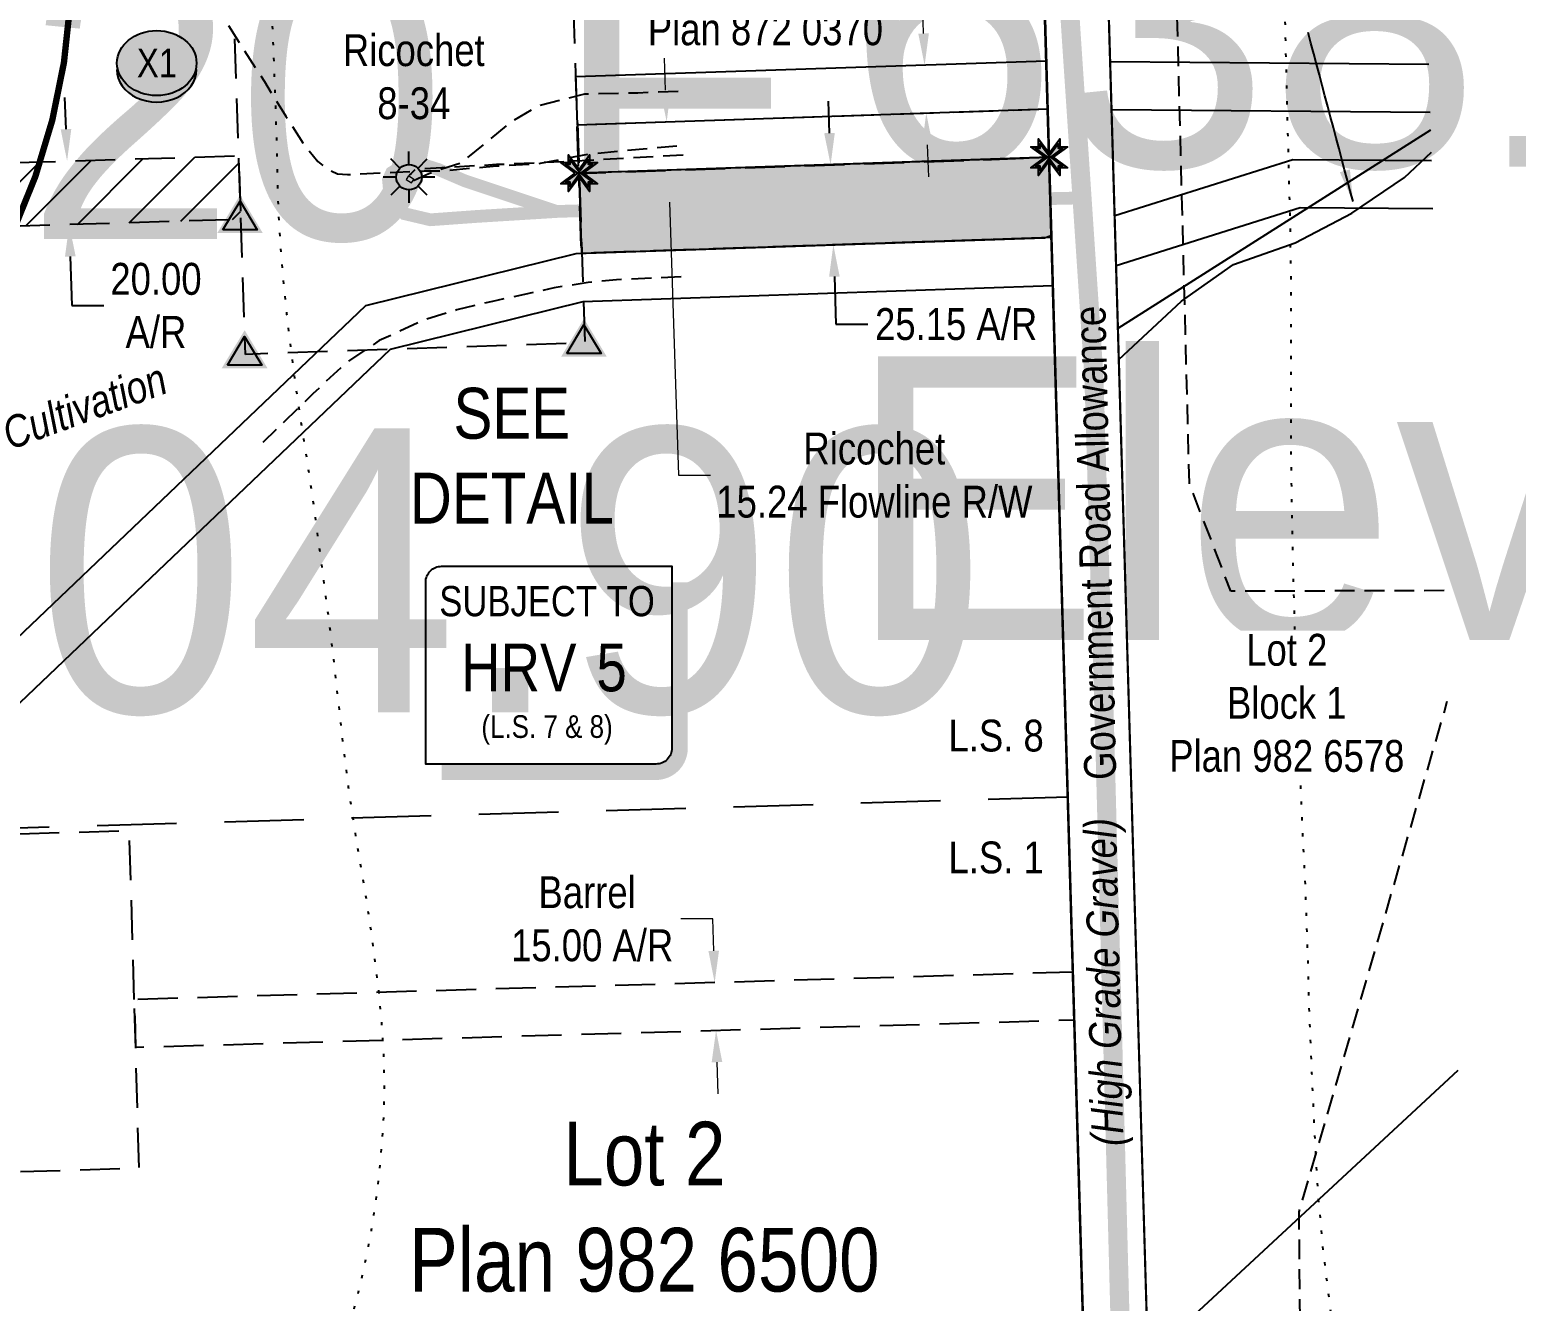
# Model space of a CAD drawing. Extents: x 628514 to 641832, y 5899000 to 5905480.
# Drawn here: x 637836 to 638302.9, y 5904010.8 to 5904410.2 of the extents above; entities that cross this region are included whole.
import ezdxf
from ezdxf.enums import TextEntityAlignment as Align

# ---------------------------------------------------------------- set-up
doc = ezdxf.new("R2018")
doc.units = 0
doc.header["$LTSCALE"] = 5
doc.header["$PDSIZE"] = 0.5
for name, pattern in [('foc-ACCESSROAD', [3.75, 2.5, -1.25]), ('foc-BUFFER', [16.75, 15, -1.75]), ('foc-DOT', [1, 0.2, -0.8]), ('foc-FLOWLINE', [3.75, 2.5, -1.25]), ('foc-LSD', [8, 5, -3]), ('UG_PIPE', [1.875, 1.25, -0.625])]:
    doc.linetypes.add(name, pattern=pattern)
doc.layers.get('Defpoints').update_dxf_attribs({"color": 9})
for name, color, linetype in [('ABADATA-DRILL', 8, 'foc-DOT'), ('AS-PIPE-UG', 44, 'UG_PIPE'), ('AS-POWER', 104, 'foc-POWER'), ('AS-ROADS', 254, 'Continuous'), ('AS-TELEPHONE', 224, 'foc-TEL'), ('AUX-BUFFER', 7, 'foc-BUFFER'), ('C-AR', 13, 'foc-ACCESSROAD'), ('C-SYMBOL', 7, 'Continuous'), ('CG-NOTES', 7, 'Continuous'), ('CTW', 7, 'Continuous'), ('DETAIL-T', 7, 'Continuous'), ('F-AR', 190, 'foc-ACCESSROAD'), ('F-FLOWLINE', 190, 'foc-FLOWLINE'), ('F-RW', 190, 'Continuous'), ('F-WS', 190, 'foc-ACCESSROAD'), ('F-WS-S', 190, 'Continuous'), ('L-DETAIL-T', 3, 'Continuous'), ('L-MON', 1, 'Continuous'), ('L-ROAD-T', 7, 'Continuous'), ('L-SEC', 7, 'Continuous'), ('L-SECLBL', 7, 'Continuous'), ('L-SECTION-LSD', 7, 'foc-LSD'), ('L-TITLEDB', 4, 'Continuous'), ('L-TITLEDB-T', 4, 'Continuous'), ('P-CROSSINGS', 250, 'Continuous'), ('P-LTO', 14, 'Continuous'), ('P-PROPOSED', 10, 'Continuous'), ('P-PROPOSED-EXISTING-H', 59, 'Continuous'), ('P-PROPOSED-H', 21, 'Continuous'), ('P-TXT', 4, 'Continuous'), ('T-CREEK', 160, 'Continuous')]:
    doc.layers.add(name, color=color, linetype=linetype)
for name, color, linetype, lineweight in [('AS-GENERAL', 48, 'Continuous', 18), ('F-AR-T', 190, 'Continuous', 9), ('F-FLOWLINE-T', 190, 'Continuous', 9), ('F-RW-T', 190, 'Continuous', 9), ('F-WS-T', 190, 'Continuous', 9), ('T-TEXT', 48, 'Continuous', 18)]:
    doc.layers.add(name, color=color, linetype=linetype, lineweight=lineweight)
doc.styles.add('100L', font='ARIALN.TTF', dxfattribs={"height": 11})
doc.styles.add('175L', font='ARIALN.TTF', dxfattribs={"height": 20})
doc.styles.add('80CG', font='ARIALN.TTF', dxfattribs={"height": 10})
doc.styles.add('80L', font='ARIALN.TTF', dxfattribs={"height": 10})
doc.styles.add('80LS', font='ARIALNI.TTF', dxfattribs={"height": 10})
doc.styles.add('Crossing', font='ARIALN.TTF', dxfattribs={"height": 10})
doc.styles.add('foc-LtypeFont', font='ARIALN.TTF', dxfattribs={"height": 7.35})
doc.styles.add('HRV', font='ARIALN.TTF', dxfattribs={"height": 3})
doc.styles.get("Standard").update_dxf_attribs({"font": 'ARIALN.TTF'})
doc.linetypes.add('foc-POWER', pattern='A,6,-1,["P",foc-LtypeFont,S=0.2,R=0,X=-0.625,Y=-0.75],-1.24,4', length=12.24)
doc.linetypes.add('foc-POWER-NOLINE', pattern='A,0,-4,["P",foc-LtypeFont,S=0.2,R=0,X=-0.625,Y=-0.75],-8.24', length=12.24)
doc.linetypes.add('foc-TEL', pattern='A,2,-1,["T",foc-LtypeFont,S=0.2,R=0,X=-0.425,Y=-0.75],-1.24,8', length=12.24)
doc.linetypes.add('foc-TEL-NOLINE', pattern='A,0,-2,["T",foc-LtypeFont,S=0.2,R=0,X=-0.425,Y=-0.75],-10.24', length=12.24)
doc.dimstyles.new('Compass 5 000', dxfattribs={"dimscale": 5, "dimtxt": 9, "dimasz": 2, "dimexe": 0.2, "dimexo": 0.0625, "dimgap": 0.5, "dimtad": 0, "dimtih": 1, "dimtoh": 1, "dimzin": 0, "dimdsep": 46, "dimtxsty": '80CG', "dimcen": 0.1, "dimse1": 1, "dimse2": 1, "dimclrd": 256, "dimclrt": 256, "dimaunit": 1, "dimadec": 4, "dimazin": 0, "dimtfac": 0.06, "dimtofl": 0, "dimtmove": 0, "dimatfit": 1, "dimfxl": 0.2, "dimtolj": 1, "dimtzin": 0, "dimlwd": -1, "dimarcsym": 0})

# ---------------------------------------------------------------- blocks, each defined once
blk = doc.blocks.new('TRIA')
blk.add_hatch(color=255).paths.add_polyline_path([(-0.041, 1.521), (-1.475, -0.867), (1.392, -0.867)])
blk = doc.blocks.new('TRIAA')
blk.add_blockref('TRIA', (0, 0))
blk = doc.blocks.new('TRIB')
at = {"color": 1}
blk.add_lwpolyline([(-1.121, -0.667), (-0.041, 1.133), (1.039, -0.667)], close=True, dxfattribs=at)
blk = doc.blocks.new('TRIBB')
blk.add_blockref('TRIB', (0, 0))
blk = doc.blocks.new('TRICC')
for name in ['TRIAA', 'TRIBB']:
    blk.add_blockref(name, (0, 0))
blk = doc.blocks.new('plspike')
blk.add_blockref('TRICC', (0, 0))
blk = doc.blocks.new('*D41')
at = {"layer": 'Defpoints', "color": 0, "transparency": 16777216}
for p in [(637835.76, 5904222.66), (637846.27, 5904211.63), (637727.55, 5904098.38)]:
    blk.add_point(p, dxfattribs=at)
at = {"layer": 'F-RW-T', "transparency": 16777216}
for p, q in [((637703.23, 5904123.88), (637693.23, 5904123.88)), ((637710.14, 5904116.65), (637703.23, 5904123.88)), ((637734.46, 5904091.15), (637741.36, 5904083.91))]:
    blk.add_line(p, q, dxfattribs=at)
for points in [[(637711.34, 5904117.8), (637708.93, 5904115.49), (637717.04, 5904109.41)], [(637735.66, 5904092.3), (637733.25, 5904090), (637727.55, 5904098.38)]]:
    blk.add_solid(points, dxfattribs=at)
at = {"layer": 'F-RW-T', "transparency": 16777216, "insert": (637654.15, 5904123.88), "char_height": 10, "attachment_point": 5, "style": '80CG'}
blk.add_mtext('\\A1;Ricochet\\P15.24 P/L R/W\\PPlan 842 1052', dxfattribs=at)
blk = doc.blocks.new('*D42')
at = {"layer": 'Defpoints', "color": 0, "transparency": 16777216}
for p in [(638111.42, 5904383.85), (638036.04, 5904381.3), (638111.93, 5904368.62)]:
    blk.add_point(p, dxfattribs=at)
at = {"layer": 'F-FLOWLINE-T', "transparency": 16777216}
for p, q in [((638035.71, 5904391.3), (638035.37, 5904401.29)), ((638036.9, 5904356.08), (638039.8, 5904270.27)), ((638039.8, 5904270.27), (638049.8, 5904270.27))]:
    blk.add_line(p, q, dxfattribs=at)
for points in [[(638037.37, 5904391.35), (638034.04, 5904391.24), (638036.04, 5904381.3)], [(638038.56, 5904356.14), (638035.23, 5904356.03), (638036.56, 5904366.08)]]:
    blk.add_solid(points, dxfattribs=at)
at = {"layer": 'F-FLOWLINE-T', "transparency": 16777216, "insert": (638101.29, 5904270.27), "char_height": 10, "attachment_point": 5, "style": '80CG'}
blk.add_mtext('\\A1;Ricochet\\P15.24 Flowline R/W', dxfattribs=at)
blk = doc.blocks.new('*D43')
at = {"layer": 'Defpoints', "color": 0, "transparency": 16777216}
for p in [(638087.66, 5904367.8), (638088.39, 5904342.67), (638088.51, 5904342.67)]:
    blk.add_point(p, dxfattribs=at)
at = {"layer": 'P-TXT', "transparency": 16777216}
for p, q in [((638087.2, 5904377.79), (638086.86, 5904387.79)), ((638088.72, 5904332.68), (638089.23, 5904317.72)), ((638089.23, 5904317.72), (638099.23, 5904317.72))]:
    blk.add_line(p, q, dxfattribs=at)
for points in [[(638088.86, 5904377.85), (638085.53, 5904377.74), (638087.54, 5904367.8)], [(638090.39, 5904332.73), (638087.06, 5904332.62), (638088.39, 5904342.67)]]:
    blk.add_solid(points, dxfattribs=at)
at = {"layer": 'P-TXT', "transparency": 16777216, "insert": (638126.97, 5904317.72), "char_height": 10, "attachment_point": 5, "style": '80CG'}
blk.add_mtext('\\A1;25.15 A/R', dxfattribs=at)
blk = doc.blocks.new('*D45')
at = {"layer": 'Defpoints', "color": 0, "transparency": 16777216}
for p in [(638117.07, 5904399.06), (638135.38, 5904399.67), (638135.88, 5904384.68)]:
    blk.add_point(p, dxfattribs=at)
at = {"layer": 'F-RW-T', "transparency": 16777216}
for p, q in [((638116.14, 5904426.98), (638106.14, 5904426.98)), ((638116.74, 5904409.06), (638116.14, 5904426.98)), ((638117.91, 5904374.07), (638118.24, 5904364.08))]:
    blk.add_line(p, q, dxfattribs=at)
for points in [[(638118.41, 5904409.11), (638115.08, 5904409), (638117.07, 5904399.06)], [(638119.58, 5904374.13), (638116.24, 5904374.02), (638117.58, 5904384.07)]]:
    blk.add_solid(points, dxfattribs=at)
at = {"layer": 'F-RW-T', "transparency": 16777216, "insert": (638067.06, 5904426.98), "char_height": 10, "attachment_point": 5, "style": '80CG'}
blk.add_mtext('\\A1;Ricochet\\P15.00 P/L R/W\\PPlan 872 0370', dxfattribs=at)
blk = doc.blocks.new('*D49')
at = {"layer": 'Defpoints', "color": 0, "transparency": 16777216}
for p in [(638051.12, 5904110.92), (638052.58, 5904110.97), (638053.02, 5904095.98)]:
    blk.add_point(p, dxfattribs=at)
at = {"layer": 'F-AR-T', "transparency": 16777216}
for p, q in [((638050.54, 5904130.91), (638040.54, 5904130.91)), ((638050.83, 5904120.92), (638050.54, 5904130.91)), ((638051.85, 5904085.94), (638052.14, 5904075.94))]:
    blk.add_line(p, q, dxfattribs=at)
for points in [[(638052.49, 5904120.97), (638049.16, 5904120.87), (638051.12, 5904110.92)], [(638053.51, 5904085.99), (638050.18, 5904085.89), (638051.56, 5904095.93)]]:
    blk.add_solid(points, dxfattribs=at)
at = {"layer": 'F-AR-T', "transparency": 16777216, "insert": (638011.05, 5904130.91), "char_height": 10, "attachment_point": 5, "style": '80CG'}
blk.add_mtext('\\A1;Barrel\\P 15.00 A/R', dxfattribs=at)
blk = doc.blocks.new('*D52')
at = {"layer": 'Defpoints', "color": 0, "transparency": 16777216}
for p in [(637867.15, 5904369.65), (637867.83, 5904349.67), (637848.39, 5904349.01)]:
    blk.add_point(p, dxfattribs=at)
at = {"layer": 'P-TXT', "transparency": 16777216}
for p, q in [((637847.38, 5904378.99), (637847.04, 5904388.98)), ((637848.73, 5904339.02), (637849.25, 5904323.58)), ((637849.25, 5904323.58), (637859.25, 5904323.58))]:
    blk.add_line(p, q, dxfattribs=at)
for points in [[(637849.04, 5904379.05), (637845.71, 5904378.93), (637847.72, 5904369)], [(637850.4, 5904339.08), (637847.06, 5904338.96), (637848.39, 5904349.01)]]:
    blk.add_solid(points, dxfattribs=at)
at = {"layer": 'P-TXT', "transparency": 16777216, "insert": (637875.64, 5904323.58), "char_height": 10, "attachment_point": 5, "style": '80CG'}
blk.add_mtext('\\A1;20.00\\PA/R', dxfattribs=at)
blk = doc.blocks.new('*U65')
at = {"color": 1, "lineweight": 30, "flags": 104}
blk.add_attdef('ENTER_TEXT', text='', height=10, dxfattribs=at).set_placement((-0.35, 0), align=Align.MIDDLE_CENTER)
blk = doc.blocks.new('GAS')
h = blk.add_hatch(color=255)
h.dxf.hatch_style = 1
edge = h.paths.add_edge_path()
edge.add_arc((0, 0), 0.9, 0, 360)
for p, q in [((-0.571, 0.571), (-1.142, 1.142)), ((0, 0.808), (0, 1.616)), ((0.571, 0.571), (1.142, 1.142)), ((-0.808, 0), (-1.616, 0)), ((1.616, 0), (0.808, 0)), ((-0.571, -0.571), (-1.142, -1.142)), ((0, -0.808), (0, -1.616)), ((1.142, -1.142), (0.571, -0.571))]:
    blk.add_line(p, q)
blk.add_circle((0, 0), 0.8)
blk = doc.blocks.new('TEMP')
h = blk.add_hatch(color=255)
h.dxf.hatch_style = 1
h.paths.add_polyline_path([(0, 0.251), (-0.666, 1.152), (-0.666, 0.666), (-1.152, 0.666), (-0.251, 0), (-1.152, -0.666), (-0.666, -0.666), (-0.666, -1.152), (0, -0.251), (0.666, -1.152), (0.666, -0.666), (1.152, -0.666), (0.251, 0), (1.152, 0.666), (0.666, 0.666), (0.666, 1.152)])
h.paths.add_polyline_path([(0.566, 0.849), (0.566, 0.566), (0.849, 0.566), (0.083, 0), (0.849, -0.566), (0.566, -0.566), (0.566, -0.849), (0, -0.083), (-0.566, -0.849), (-0.566, -0.566), (-0.849, -0.566), (-0.083, 0), (-0.849, 0.566), (-0.566, 0.566), (-0.566, 0.849), (0, 0.083)], flags=16)
h = blk.add_hatch(color=1)
h.dxf.hatch_style = 1
h.paths.add_polyline_path([(0, 0.083), (-0.566, 0.849), (-0.566, 0.566), (-0.849, 0.566), (-0.083, 0), (-0.849, -0.566), (-0.566, -0.566), (-0.566, -0.849), (0, -0.083), (0.566, -0.849), (0.566, -0.566), (0.849, -0.566), (0.083, 0), (0.849, 0.566), (0.566, 0.566), (0.566, 0.849)])
at = {"color": 1}
for p, q in [((-0.083, 0), (0.083, 0)), ((0, 0.083), (0, -0.083))]:
    blk.add_line(p, q, dxfattribs=at)
at = {"color": 255, "flags": 128}
blk.add_lwpolyline([(-0.251, 0), (-1.152, 0.666), (-0.666, 0.666), (-0.666, 1.152), (0, 0.251), (0.666, 1.152), (0.666, 0.666), (1.152, 0.666), (0.251, 0), (1.152, -0.666), (0.666, -0.666), (0.666, -1.152), (0, -0.251), (-0.666, -1.152), (-0.666, -0.666), (-1.152, -0.666)], close=True, dxfattribs=at)
at = {"color": 1, "flags": 128}
blk.add_lwpolyline([(-0.083, 0), (-0.849, 0.566), (-0.566, 0.566), (-0.566, 0.849), (0, 0.083), (0.566, 0.849), (0.566, 0.566), (0.849, 0.566), (0.083, 0), (0.849, -0.566), (0.566, -0.566), (0.566, -0.849), (0, -0.083), (-0.566, -0.849), (-0.566, -0.566), (-0.849, -0.566)], close=True, dxfattribs=at)
blk = doc.blocks.new('xing2')
h = blk.add_hatch(color=50)
h.dxf.hatch_style = 1
edge = h.paths.add_edge_path()
edge.add_ellipse((0, 0), major_axis=(-12.5, 0), ratio=0.816297, start_angle=0, end_angle=360)
h = blk.add_hatch(color=250)
h.dxf.hatch_style = 1
edge = h.paths.add_edge_path()
edge.add_ellipse((0, -2.05), major_axis=(-12.5, 0), ratio=0.816297, start_angle=0, end_angle=180)
edge.add_line((12.5, -2.05), (12.5, 0))
edge.add_ellipse((0, 0), major_axis=(-12.5, 0), ratio=0.816297, start_angle=0, end_angle=180, ccw=False)
edge.add_line((-12.5, 0), (-12.5, -2.05))
at = {"color": 250}
blk.add_ellipse((0, 0), major_axis=(-12.5, 0), ratio=0.816297, dxfattribs=at)
blk.add_ellipse((0, -2.05), major_axis=(-12.5, 0), ratio=0.816297, start_param=0, end_param=3.141593, dxfattribs=at)
at = {"color": 250, "style": 'Crossing'}
blk.add_attdef('CROSSING', text='', height=9, dxfattribs=at).set_placement((0.09, 0.02), align=Align.MIDDLE_CENTER)
at = {"color": 250, "style": 'Crossing', "flags": 1}
for tag, p in [('OWNER', (0.09, -12.49)), ('DESCRIPTION', (0.09, -25.77)), ('LOCATION', (0.09, -39.3)), ('DWG_REF', (0.09, -52.84))]:
    blk.add_attdef(tag, text='', height=9, dxfattribs=at).set_placement(p, align=Align.MIDDLE_CENTER)
blk = doc.blocks.new('HRV')
blk.add_lwpolyline([(-35.14, 31.6), (37.21, 31.6), (37.21, -25.54, -0.414214), (32.21, -30.54), (-40.14, -30.54), (-40.14, 26.6, -0.414214)], format="xyb", close=True)
at = {"const_width": 5, "flags": 128}
blk.add_lwpolyline([(-35.14, -33.04), (32.21, -33.04, 0.414214), (39.71, -25.54), (39.71, 26.6)], format="xyb", dxfattribs=at)
at = {"style": '80L'}
blk.add_text('SUBJECT TO', height=9.5, dxfattribs=at).set_placement((-2.01, 13.06), align=Align.BOTTOM_CENTER)
blk.add_attdef('(N.W.1/4 00)', text='', height=7.12, dxfattribs=at).set_placement((-2.01, -24.45), align=Align.BOTTOM_CENTER)
at = {"layer": 'CTW', "color": 3, "style": 'HRV'}
blk.add_text('HRV', height=15, dxfattribs=at).set_placement((-10.88, -0.18), align=Align.MIDDLE_CENTER)
blk.add_attdef('0', text='', height=15, dxfattribs=at).set_placement((18.28, -0.18), align=Align.MIDDLE_CENTER)

msp = doc.modelspace()

# ---------------------------------------------------------------- hatches: boundary and pattern name
at = {"layer": 'P-PROPOSED-EXISTING-H', "true_color": 0xffeebd}
h = msp.add_hatch(dxfattribs=at)
h.set_pattern_fill('ANSI31', color=254, scale=3.498987, style=0)
h.set_pattern_definition([(45, (184.632, 1708.781), (-7.855450002, 7.855450002), [])])
h.paths.add_polyline_path([(637710.328, 5904390.669), (637737.079, 5904365.545), (637750.496, 5904365.963), (637758.778, 5904366.221), (637901.57, 5904370.676), (637902.246, 5904350.693), (637759.401, 5904346.237), (637729.427, 5904345.302), (637711.213, 5904362.408)])
at = {"layer": 'P-PROPOSED-H'}
h = msp.add_hatch(color=256, dxfattribs=at)
h.dxf.hatch_style = 1
h.paths.add_polyline_path([(638008.476, 5904365.156), (638009.327, 5904340.028), (638157.03, 5904345.033), (638156.178, 5904370.162)])

# ---------------------------------------------------------------- linework, layer by layer
at = {"layer": 'ABADATA-DRILL', "flags": 128}
for points in [[(637779.226, 5903647.113), (637779.322, 5903647.367), (637782.654, 5903655.666), (637786.205, 5903663.992), (637789.836, 5903672.331), (637793.325, 5903680.735), (637796.813, 5903689.139), (637800.595, 5903697.802), (637804.296, 5903706.122), (637808.176, 5903714.858), (637811.807, 5903723.186), (637815.478, 5903731.526), (637819.25, 5903739.798), (637823.147, 5903747.944), (637827.247, 5903755.956), (637831.649, 5903764.276), (637835.781, 5903772.209), (637839.955, 5903780.463), (637844.007, 5903788.423), (637848.228, 5903796.759), (637852.24, 5903804.708), (637856.518, 5903813.135), (637860.544, 5903821.324), (637864.724, 5903830.029), (637868.634, 5903838.395), (637872.473, 5903846.809), (637876.229, 5903855.311), (637878.214, 5903860.021), (637885.066, 5903876.655), (637888.367, 5903884.654), (637891.939, 5903893.291), (637895.603, 5903901.88), (637899.365, 5903910.512), (637903.079, 5903919.083), (637906.864, 5903927.606), (637910.718, 5903936.191), (637914.593, 5903944.726), (637918.419, 5903953.26), (637922.142, 5903961.851), (637925.703, 5903970.518), (637928.961, 5903979.306), (637931.946, 5903988.175), (637934.739, 5903997.13), (637937.311, 5904006.108), (637939.613, 5904015.058), (637941.739, 5904024.583), (637943.378, 5904033.294), (637944.781, 5904042.559), (637945.868, 5904051.714), (637946.71, 5904060.992), (637947.249, 5904070.061), (637947.408, 5904079.44), (637947.157, 5904088.817), (637946.567, 5904098.163), (637945.707, 5904107.492), (637944.598, 5904116.794), (637943.37, 5904126.073), (637942.021, 5904135.348), (637940.515, 5904144.548), (637938.948, 5904153.787), (637937.47, 5904163.038), (637936.132, 5904172.313), (637934.933, 5904181.612), (637933.873, 5904190.926), (637932.844, 5904200.23), (637931.806, 5904209.504), (637930.747, 5904218.817), (637929.567, 5904228.157), (637928.318, 5904237.435), (637927.1, 5904246.723), (637925.891, 5904256.012), (637924.592, 5904265.299), (637923.205, 5904274.552), (637921.757, 5904283.804), (637920.329, 5904293.047), (637919.035, 5904302.194), (637917.854, 5904311.563), (637916.773, 5904320.926), (637915.794, 5904330.242), (637915.021, 5904339.343), (637914.394, 5904348.579), (637913.973, 5904357.931), (637913.784, 5904365.188), (637913.753, 5904367.288), (637913.543, 5904376.976), (637913.254, 5904386.312), (637912.903, 5904395.675), (637912.533, 5904405.039), (637912.125, 5904414.301), (637911.735, 5904423.653), (637911.314, 5904433.025), (637910.834, 5904442.385), (637910.314, 5904452.074), (637909.817, 5904461.304), (637909.273, 5904470.792), (637908.763, 5904480.141), (637908.222, 5904489.499), (637907.674, 5904499.128), (637907.224, 5904508.469), (637906.775, 5904517.809), (637906.246, 5904527.458), (637905.777, 5904536.768), (637905.397, 5904546.101), (637905.087, 5904555.436), (637904.757, 5904564.791), (637904.448, 5904574.116), (637904.251, 5904583.704), (637904.234, 5904593.297), (637904.435, 5904602.617), (637904.746, 5904611.95), (637905.227, 5904621.278), (637905.858, 5904630.6), (637906.498, 5904639.952), (637907.139, 5904649.275), (637907.831, 5904658.569), (637908.588, 5904668.375), (637909.21, 5904677.686), (637909.676, 5904687.504), (637909.997, 5904696.837), (637910.334, 5904706.631), (637910.665, 5904716.305), (637910.875, 5904725.654), (637910.908, 5904735.269), (637910.708, 5904744.598), (637910.26, 5904753.878), (637909.68, 5904763.586), (637909.101, 5904772.893), (637908.512, 5904782.21), (637907.883, 5904791.505), (637907.25, 5904801.281), (637906.661, 5904810.588), (637905.998, 5904820.383), (637905.309, 5904829.697), (637904.566, 5904839.48), (637903.877, 5904848.804), (637903.227, 5904858.159), (637902.56, 5904867.744), (637902, 5904877.071), (637901.531, 5904886.402), (637901.074, 5904895.983), (637900.646, 5904905.584), (637900.227, 5904914.896), (637899.798, 5904924.227), (637899.324, 5904934.038), (637898.847, 5904943.628), (637898.447, 5904952.97), (637898.088, 5904962.304), (637897.674, 5904972.136), (637897.241, 5904981.928), (637896.76, 5904991.298), (637896.254, 5905000.867), (637895.783, 5905010.217), (637895.346, 5905019.829), (637894.965, 5905029.202), (637894.542, 5905038.994), (637894.082, 5905048.694), (637893.652, 5905058.036), (637893.192, 5905067.366), (637892.663, 5905076.685), (637892.223, 5905086.376), (637891.916, 5905095.611), (637891.655, 5905105.348), (637891.395, 5905115.054), (637891.095, 5905124.41), (637890.86, 5905132.176), (637890.447, 5905147.17)], [(638270.739, 5903869.682), (638269.196, 5903875.569), (638264.753, 5903894.177), (638260.927, 5903912.904), (638257.62, 5903931.666), (638254.259, 5903950.226), (638250.671, 5903969.02), (638247.529, 5903987.626), (638244.821, 5904006.425), (638242.442, 5904025.284), (638240.705, 5904044.082), (638239.617, 5904063.268), (638238.727, 5904082.5), (638237.928, 5904101.705), (638237.407, 5904121.008), (638236.744, 5904140.027), (638235.765, 5904159.237), (638234.999, 5904178.363), (638234.295, 5904198.07), (638233.508, 5904216.895), (638232.986, 5904236.199), (638232.544, 5904255.534), (638232.231, 5904274.883), (638232.187, 5904294.28), (638232.247, 5904313.55), (638232.185, 5904332.886), (638231.873, 5904352.215), (638231.362, 5904371.518), (638230.845, 5904390.651), (638230.418, 5904409.807), (638229.946, 5904429.142), (638229.614, 5904448.46), (638229.453, 5904467.744), (638229.102, 5904487.032), (638228.522, 5904506.313), (638227.786, 5904525.419), (638227.037, 5904544.636), (638226.556, 5904563.9), (638226.26, 5904583.04), (638226.103, 5904602.183), (638225.896, 5904621.355), (638225.608, 5904640.545), (638225.547, 5904659.831), (638225.561, 5904678.95), (638225.221, 5904698.208), (638224.576, 5904717.287), (638223.757, 5904736.512), (638222.841, 5904755.633), (638221.761, 5904774.88), (638220.223, 5904794.053), (638218.5, 5904813.041), (638216.772, 5904832.199), (638215.015, 5904851.326), (638213.527, 5904870.501), (638212.278, 5904889.733), (638210.938, 5904908.962), (638209.708, 5904928.204), (638208.561, 5904947.349), (638207.22, 5904966.268), (638205.673, 5904985.421), (638202.988, 5905017.216)]]:
    msp.add_lwpolyline(points, dxfattribs=at)
at = {"layer": 'AS-GENERAL', "flags": 128}
msp.add_lwpolyline([(637955.949, 5904362.149), (637956.661, 5904363.192), (637954.948, 5904364.298), (637954.249, 5904363.196)], close=True, dxfattribs=at)
at = {"layer": 'AS-PIPE-UG', "flags": 128}
for points in [[(638280.238, 5904234.047), (638213.262, 5904233.833), (638200.235, 5904267.774), (638196.081, 5904427.488), (638204.187, 5904436.88), (638250.316, 5904442.78), (638268.905, 5904472.112), (638272.254, 5904492.184), (638270.002, 5904493.903)], [(637898.412, 5904411.534), (637909.674, 5904393.949), (637916.433, 5904383.049), (637921.797, 5904374.669), (637926.439, 5904368.836), (637929.32, 5904366.607), (637932.651, 5904365.02), (637935.772, 5904364.718), (637951.106, 5904365.534), (637959.825, 5904365.915), (637965.882, 5904365.958), (637982.592, 5904367.467), (637996.466, 5904368.275), (638012.019, 5904371.288), (638041.045, 5904373.979)], [(637956.499, 5904362.872), (637960.562, 5904364.796), (637965.461, 5904366.54), (637971.748, 5904368.583), (637979.068, 5904374.55), (637987.818, 5904381.697), (637996.234, 5904386.571), (638010.353, 5904390.102), (638027.002, 5904390.451), (638041.945, 5904391.057)], [(638041.215, 5904370.868), (638011.98, 5904369.182), (637996.469, 5904368.446), (637982.598, 5904367.854), (637965.474, 5904366.874), (637959.846, 5904366.479), (637956.99, 5904366.273), (637955.794, 5904365.092), (637955.187, 5904364.605)], [(638040.608, 5904332.628), (638020.25, 5904331.701), (638011.375, 5904330.822), (638000.662, 5904329.159), (637991.383, 5904327.033), (637981.306, 5904324.905), (637970.176, 5904322.228), (637959.682, 5904319.045), (637945.785, 5904312.577), (637935.455, 5904305.716), (637924.878, 5904295.827), (637909.254, 5904280.559)], [(637816.001, 5903815.106), (637789.062, 5903818.127), (637798.825, 5903908.09), (637973.925, 5903900.878), (638173.402, 5903795.753), (638236.709, 5903799.532), (638234.702, 5904038.883), (638281.25, 5904199.284)]]:
    msp.add_lwpolyline(points, dxfattribs=at)
at = {"layer": 'AS-POWER', "linetype": 'foc-POWER-NOLINE', "flags": 128}
msp.add_lwpolyline([(638196.616, 5903671.044), (638193.356, 5903783.016), (638173.608, 5904461.328)], dxfattribs=at)
at = {"layer": 'AS-ROADS', "flags": 128}
for points, const_width in [([(638157.597, 5904495.852), (638163.094, 5904408.637), (638170.237, 5904301.38), (638173.612, 5904189.248), (638187.3, 5903667.563)], 6), ([(638166.506, 5904357.406), (638103.57, 5904356.072), (638060.164, 5904354.759), (638002.23, 5904353.186), (637976.273, 5904351.584), (637961.817, 5904350.539), (637953.78, 5904352.434), (637949.187, 5904357.651), (637948.674, 5904363.051), (637949.68, 5904365.339), (637954.529, 5904368.521), (637957.419, 5904368.547), (637964.32, 5904366.348), (637972.723, 5904362.748), (638001.549, 5904353.144)], 3.999)]:
    msp.add_lwpolyline(points, dxfattribs=dict(at, const_width=const_width))
at = {"layer": 'AUX-BUFFER', "color": 251, "linetype": 'foc-BUFFER', "const_width": 2, "flags": 128}
msp.add_lwpolyline([(637848.982, 5904436.778), (637846.942, 5904501.712, 0.4142136), (637640.761, 5904695.333, 0.4142136), (637447.14, 5904489.152), (637449.18, 5904424.218, 0.4142136), (637655.361, 5904230.597, 0.4142136)], format="xyb", close=True, dxfattribs=at)
at = {"layer": 'C-AR', "flags": 128}
msp.add_lwpolyline([(637710.328, 5904390.669), (637737.079, 5904365.545), (637750.496, 5904365.963), (637758.778, 5904366.221), (637901.57, 5904370.676), (637902.246, 5904350.693), (637759.401, 5904346.237), (637759.401, 5904346.237), (637729.427, 5904345.302), (637711.213, 5904362.408)], close=True, dxfattribs=at)
at = {"layer": 'F-AR', "flags": 128}
msp.add_lwpolyline([(638156.873, 5904344.986), (638009.318, 5904339.998), (638008.469, 5904365.127), (638156.141, 5904370.118)], close=True, dxfattribs=at)
msp.add_lwpolyline([(638163.603, 5904114.201), (637868.813, 5904105.61), (637869.252, 5904090.62), (638164.04, 5904099.212)], dxfattribs=at)
at = {"layer": 'F-FLOWLINE', "flags": 128}
msp.add_lwpolyline([(638156.141, 5904370.118), (638008.469, 5904365.127), (638007.953, 5904380.354), (638155.626, 5904385.345)], close=True, dxfattribs=at)
at = {"layer": 'F-RW'}
for points in [[(638155.261, 5904400.337), (638007.444, 5904395.401), (638007.953, 5904380.354), (638155.626, 5904385.345), (638155.698, 5904385.344)], [(638275.426, 5904399.356), (638175.388, 5904400.179)], [(638175.825, 5904385.179), (638275.862, 5904384.356)]]:
    msp.add_lwpolyline(points, dxfattribs=at)
at = {"layer": 'F-RW', "flags": 128}
msp.add_lwpolyline([(638276.748, 5904353.931), (638235.021, 5904354.257), (638177.256, 5904336.042), (638176.795, 5904351.872), (638232.734, 5904369.51), (638276.305, 5904369.17)], dxfattribs=at)
at = {"layer": 'F-WS', "flags": 128}
msp.add_lwpolyline([(638006.716, 5904418.451), (638010.329, 5904311.864), (637903.741, 5904308.251), (637900.128, 5904414.839)], close=True, dxfattribs=at)
msp.add_lwpolyline([(637868.813, 5904105.61), (637867.27, 5904158.572), (637788.037, 5904156.263), (637762.047, 5904131.468), (637764.434, 5904049.567), (637870.358, 5904052.654), (637868.815, 5904105.616)], dxfattribs=at)
at = {"layer": 'L-SEC'}
for p, q in [((638173.717, 5903767.158), (638150.287, 5904571.193)), ((638193.894, 5903767.696), (638170.39, 5904571.781)), ((638193.799, 5903767.787), (638170.393, 5904571.778))]:
    msp.add_line(p, q, dxfattribs=at)
at = {"layer": 'L-SECLBL', "flags": 128}
msp.add_lwpolyline([(638156.873, 5904344.986), (638156.141, 5904370.118)], dxfattribs=at)
at = {"layer": 'L-SECTION-LSD', "flags": 128}
msp.add_lwpolyline([(638162.002, 5904169.175), (637367.219, 5904145.695)], dxfattribs=at)
at = {"layer": 'L-TITLEDB', "flags": 128}
for points in [[(638177.826, 5904316.463), (638276.025, 5904378.789)], [(638187.24, 5903993.076), (638284.625, 5904083.384)]]:
    msp.add_lwpolyline(points, dxfattribs=at)
at = {"layer": 'P-LTO', "flags": 128}
msp.add_lwpolyline([(638008.476, 5904365.156), (638009.327, 5904340.028), (638157.03, 5904345.033), (638156.178, 5904370.162), (638008.476, 5904365.156)], dxfattribs=at)
at = {"layer": 'P-PROPOSED', "flags": 128}
msp.add_lwpolyline([(638008.476, 5904365.156), (638009.327, 5904340.028), (638157.03, 5904345.033), (638156.178, 5904370.162), (638008.476, 5904365.156)], dxfattribs=at)
at = {"layer": 'T-CREEK', "flags": 128}
msp.add_lwpolyline([(638178.112, 5904306.625), (638197.763, 5904324.978), (638214.107, 5904336.518), (638233.487, 5904343.328), (638251.277, 5904352.588), (638267.782, 5904363.874), (638276.229, 5904371.779)], dxfattribs=at)

# ---------------------------------------------------------------- block references
at = {"layer": 'CG-NOTES', "color": 116, "true_color": 0x136734, "xscale": 0.99971059, "yscale": 0.99971059, "zscale": 0.99971059}
msp.add_blockref('HRV', (638000.483, 5904210.098), dxfattribs=at).add_auto_attribs({'(N.W.1/4 00)': '(L.S. 7 & 8)', '0': '5'})
at = {"layer": 'DETAIL-T'}
ref = msp.add_blockref('*U65', (638092.66, 5904605.009), dxfattribs=dict(at, xscale=0.99971059, yscale=0.99971059, zscale=0.99971059))
lines = msp.add_mtext('5904572.37 N.\\P638149.11 E.\\PElev.= 797.75', dxfattribs={"layer": '0', "color": 1, "insert": (638092.66, 5904605.009), "char_height": 89.1769, "attachment_point": 1})
ref.add_attrib('ENTER_TEXT', '', (638092.66, 5904605.009), dxfattribs={"flags": 104}).embed_mtext(lines)
at = {"layer": 'F-WS-S', "xscale": 4.998552950000083, "yscale": 4.998552950000083, "zscale": 4.998552950000083}
msp.add_blockref('GAS', (637955.1, 5904363.93), dxfattribs=at)
at = {"layer": 'L-MON'}
for name, p, xscale, yscale, zscale in [('TEMP', (638156.178, 5904370.162), 4.998552950000007, 4.998552950000007, 4.998552950000007), ('TEMP', (638008.522, 5904365.158), 4.998552950000007, 4.998552950000007, 4.998552950000007), ('plspike', (637902.246, 5904350.693), 5.000000000000103, 5.000000000000103, 5.000000000000103), ('plspike', (638010.27, 5904311.866), 5.000000000000103, 5.000000000000103, 5.000000000000103), ('plspike', (637903.691, 5904308.259), 5.000000000000103, 5.000000000000103, 5.000000000000103)]:
    msp.add_blockref(name, p, dxfattribs=dict(at, xscale=xscale, yscale=yscale, zscale=zscale))
at = {"layer": 'P-CROSSINGS', "color": 116, "true_color": 0x136734, "xscale": 0.99971059, "yscale": 0.99971059, "zscale": 0.99971059}
msp.add_blockref('xing2', (637875.867, 5904399.763), dxfattribs=at).add_auto_attribs({'CROSSING': 'X1'})

# ---------------------------------------------------------------- texts
at = {"layer": 'C-SYMBOL', "color": 3, "insert": (638029.048, 5904067.212), "char_height": 20, "width": 286.53479, "attachment_point": 2, "style": '175L'}
msp.add_mtext('Lot 2\\PPlan 982 6500', dxfattribs=at)
at = {"layer": 'F-WS-T', "insert": (637934.32, 5904408.821), "char_height": 9.99711, "attachment_point": 1, "style": '80L'}
msp.add_mtext_dynamic_manual_height_columns('\\pxqc;Ricochet\\P8-34', width=44.60205, gutter_width=50, heights=[0], dxfattribs=at)
at = {"layer": 'L-DETAIL-T', "insert": (637987.408, 5904276.435), "char_height": 15.9954, "width": 63.61771, "attachment_point": 5, "style": '80CG'}
msp.add_mtext('\\pxqc;SEE\\PDETAIL', dxfattribs=at)
at = {"layer": 'L-ROAD-T', "style": '80L'}
msp.add_text('Government Road Allowance', height=9.99711, rotation=91.32119, dxfattribs=at).set_placement((638170.554, 5904249.044), align=Align.MIDDLE_CENTER)
at = {"layer": 'T-TEXT', "style": '80LS'}
for s, rotation, p in [('Cultivation', 20, (637853.184, 5904291.986)), ('(High Grade Gravel)', 91.32119, (638173.357, 5904111.093))]:
    msp.add_text(s, height=9.99711, rotation=rotation, dxfattribs=at).set_placement(p, align=Align.MIDDLE_CENTER)

# ---------------------------------------------------------------- dimensions: what is measured, and where the dimension line sits
at = {"layer": 'F-AR-T'}
dim = msp.add_aligned_dim(p1=(638053.017, 5904095.976), p2=(638052.58, 5904110.965), distance=1.462, text='Barrel\\P 15.00 A/R', dimstyle='Compass 5 000', dxfattribs=at)
dim.commit()
dim.dimension.update_dxf_attribs({"geometry": '*D49', "text_midpoint": (638011.048, 5904130.914)})
at = {"layer": 'F-FLOWLINE-T'}
dim = msp.add_linear_dim(base=(638036.044, 5904381.303), p1=(638111.934, 5904368.624), p2=(638111.419, 5904383.851), angle=91.93586, text='Ricochet\\P15.24 Flowline R/W', dimstyle='Compass 5 000', dxfattribs=at)
dim.commit()
dim.dimension.update_dxf_attribs({"geometry": '*D42', "text_midpoint": (638101.287, 5904270.266), "dimtype": 161})
at = {"layer": 'F-RW-T'}
for base, p1, p2, angle, text, picture, middle in [((638117.075, 5904399.062), (638135.879, 5904384.678), (638135.379, 5904399.673), 91.91229, 'Ricochet\\P15.00 P/L R/W\\PPlan 872 0370', '*D45', (638067.06, 5904426.978)), ((637727.555, 5904098.385), (637835.759, 5904222.656), (637846.275, 5904211.632), 313.64836, 'Ricochet\\P15.24 P/L R/W\\PPlan 842 1052', '*D41', (637654.15, 5904123.883))]:
    dim = msp.add_linear_dim(base=base, p1=p1, p2=p2, angle=angle, text=text, dimstyle='Compass 5 000', dxfattribs=at)
    dim.commit()
    dim.dimension.update_dxf_attribs({"geometry": picture, "text_midpoint": middle, "dimtype": 161})
at = {"layer": 'P-TXT'}
for base, p1, p2, angle, text, picture, middle in [((637848.392, 5904349.013), (637867.152, 5904369.654), (637867.829, 5904349.671), 271.93912, '20.00\\PA/R', '*D52', (637875.645, 5904323.577)), ((638088.386, 5904342.671), (638087.657, 5904367.803), (638088.506, 5904342.675), 271.93586, '25.15 A/R', '*D43', (638126.965, 5904317.717))]:
    dim = msp.add_linear_dim(base=base, p1=p1, p2=p2, angle=angle, text=text, dimstyle='Compass 5 000', dxfattribs=at)
    dim.commit()
    dim.dimension.update_dxf_attribs({"geometry": picture, "text_midpoint": middle, "dimtype": 161})

# ---------------------------------------------------------------- leaders
at = {"layer": 'L-TITLEDB-T', "path_type": 1}
msp.add_leader([(638251.637, 5904356.245), (638237.531, 5904409.349)], dimstyle='Compass 5 000', override={"dimgap": 0.5, "dimtad": 0}, dxfattribs=at)

# ---------------------------------------------------------------- next in the draw order: texts
at = {"layer": 'L-SECTION-LSD', "char_height": 9.9971, "attachment_point": 1, "style": '100L', "bg_fill": 3, "box_fill_scale": 1.5, "bg_fill_color": 256, "bg_fill_transparency": 0}
for s, width, insert in [('L.S. 8', 30.40114, (638124.566, 5904193.515)), ('L.S. 1', 29.99119, (638124.566, 5904155.241))]:
    msp.add_mtext_dynamic_manual_height_columns(s, width=width, gutter_width=55, heights=[0], dxfattribs=dict(at, insert=insert))
at = {"layer": 'L-TITLEDB-T', "insert": (638193.05, 5904220.461), "char_height": 9.99711, "attachment_point": 1, "style": '80L', "bg_fill": 3, "box_fill_scale": 1.1, "bg_fill_color": 256, "bg_fill_transparency": 0}
msp.add_mtext_dynamic_manual_height_columns('\\pxqc;Lot 2\\PBlock 1\\PPlan 982 6578', width=75.55663, gutter_width=50, heights=[0], dxfattribs=at)

# ---------------------------------------------------------------- next in the draw order: linework, layer by layer
at = {"layer": 'AS-TELEPHONE', "linetype": 'foc-TEL-NOLINE', "flags": 128}
msp.add_lwpolyline([(638176.284, 5903679.081), (638173.273, 5903782.386), (638158.192, 5904299.908)], dxfattribs=at)
at = {"layer": 'F-RW', "flags": 128}
msp.add_lwpolyline([(638157.316, 5904329.756), (638009.721, 5904324.768), (637949.152, 5904309.766), (637616.172, 5903992.137), (637605.656, 5904003.161), (637941.563, 5904323.583), (638007.609, 5904339.941), (638154.727, 5904344.913), (638156.855, 5904345.584)], close=True, dxfattribs=at)
at = {"layer": 'L-SEC'}
msp.add_line((638126.683, 5905379.177), (638172.018, 5903828.28), dxfattribs=at)
at = {"layer": 'L-SEC', "flags": 128}
msp.add_lwpolyline([(638150.287, 5904571.193), (638173.792, 5903767.108)], dxfattribs=at)

# ---------------------------------------------------------------- next in the draw order: block references
at = {"layer": 'DETAIL-T'}
ref = msp.add_blockref('*U65', (637403.457, 5904582.338), dxfattribs=dict(at, xscale=0.99971059, yscale=0.99971059, zscale=0.99971059))
lines = msp.add_mtext('5904547.49 N.\\P637354.20 E.\\PElev.= 804.90', dxfattribs={"layer": '0', "color": 1, "insert": (637403.457, 5904582.338), "char_height": 89.1769, "attachment_point": 1})
ref.add_attrib('ENTER_TEXT', '', (637403.457, 5904582.338), dxfattribs={"flags": 104}).embed_mtext(lines)

doc.saveas('drawing.dxf')
